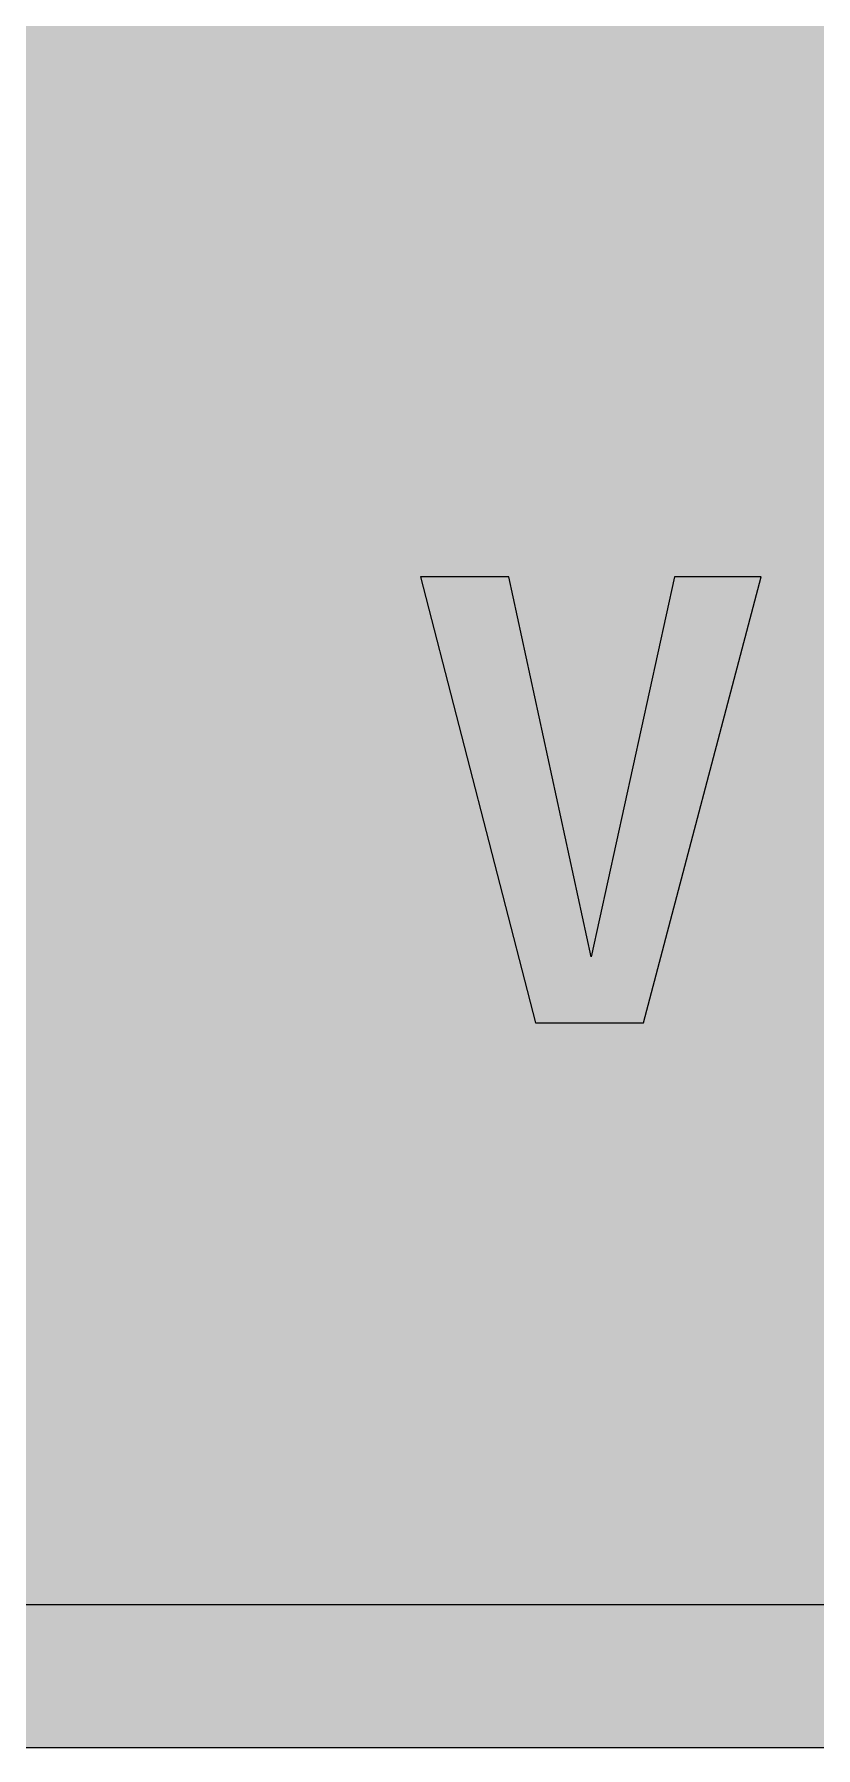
# Model space of a CAD drawing. Header units: millimetres. Extents: x 0 to 318, y 0 to 212.
# Drawn here: x 154.1 to 183, y 0.1 to 63.4 of the extents above; entities that cross this region are included whole.
import ezdxf

# ---------------------------------------------------------------- set-up
doc = ezdxf.new("R2010")
doc.units = ezdxf.units.MM

msp = doc.modelspace()

# ---------------------------------------------------------------- hatches: boundary and pattern name
for color, points in [(254, [(14.1633, 0.0536), (13.9878, 0.0533), (13.8125, 0.0559), (13.6373, 0.061), (13.462, 0.0686), (13.2893, 0.0787), (13.114, 0.0914), (12.9413, 0.1041), (12.7686, 0.1219), (12.5959, 0.1397), (12.4231, 0.16), (12.2504, 0.1829), (12.0777, 0.2057), (11.9075, 0.2337), (11.7373, 0.2616), (11.5672, 0.2921), (11.397, 0.3251), (11.2268, 0.3607), (11.0592, 0.3988), (10.8915, 0.4369), (10.7239, 0.4775), (10.5562, 0.5207), (10.3886, 0.5664), (10.2235, 0.6121), (10.0584, 0.6629), (9.8933, 0.7137), (9.7307, 0.7671), (9.5682, 0.8204), (9.4056, 0.8788), (9.2431, 0.9373), (9.083, 0.9982), (8.923, 1.0617), (8.763, 1.1252), (8.6055, 1.1938), (8.4455, 1.2624), (8.2906, 1.331), (8.1331, 1.4046), (7.9781, 1.4783), (7.8232, 1.5545), (7.6708, 1.6332), (7.5184, 1.7145), (7.366, 1.7958), (7.2161, 1.8796), (7.0663, 1.966), (6.919, 2.0523), (6.7716, 2.1438), (6.6243, 2.2352), (6.4795, 2.3266), (6.3348, 2.4232), (6.19, 2.5197), (6.0477, 2.6187), (5.908, 2.7178), (5.7683, 2.8194), (5.6286, 2.9235), (5.4915, 3.0302), (5.3543, 3.1369), (5.2197, 3.2461), (5.0851, 3.3579), (4.953, 3.4722), (4.8209, 3.5865), (4.6914, 3.7033), (4.5644, 3.8202), (4.4348, 3.9395), (4.3104, 4.0615), (4.1859, 4.1859), (4.0615, 4.3104), (3.9395, 4.4348), (3.8202, 4.5618), (3.7033, 4.6914), (3.5865, 4.8209), (3.4722, 4.953), (3.3579, 5.0851), (3.2487, 5.2197), (3.1369, 5.3543), (3.0302, 5.4915), (2.9235, 5.6286), (2.8194, 5.7683), (2.7178, 5.908), (2.6187, 6.0477), (2.5197, 6.19), (2.4232, 6.3348), (2.3266, 6.477), (2.2352, 6.6243), (2.1438, 6.7691), (2.0523, 6.9164), (1.966, 7.0663), (1.8796, 7.2161), (1.7958, 7.366), (1.7145, 7.5184), (1.6332, 7.6708), (1.5545, 7.8232), (1.4783, 7.9781), (1.4046, 8.1331), (1.331, 8.2906), (1.2598, 8.4455), (1.1913, 8.603), (1.1252, 8.763), (1.0592, 8.923), (0.9982, 9.083), (0.9373, 9.2431), (0.8763, 9.4056), (0.8204, 9.5682), (0.7645, 9.7307), (0.7112, 9.8933), (0.6604, 10.0584), (0.6121, 10.2235), (0.5639, 10.3911), (0.5207, 10.5562), (0.4775, 10.7239), (0.4343, 10.8915), (0.3962, 11.0592), (0.3607, 11.2268), (0.3251, 11.397), (0.2921, 11.5672), (0.2616, 11.7373), (0.2311, 11.9075), (0.2057, 12.0802), (0.1803, 12.2504), (0.1575, 12.4231), (0.1372, 12.5959), (0.1194, 12.7686), (0.1041, 12.9413), (0.0889, 13.1166), (0.0787, 13.2893), (0.0686, 13.4645), (0.061, 13.6373), (0.0559, 13.8125), (0.0508, 13.9878), (0.0508, 14.163), (0.0522, 197.6092), (0.0508, 197.7822), (0.0559, 197.9574), (0.061, 198.1327), (0.0686, 198.308), (0.0787, 198.4807), (0.0889, 198.6559), (0.1041, 198.8287), (0.1194, 199.0014), (0.1372, 199.1741), (0.1575, 199.3468), (0.1803, 199.5195), (0.2057, 199.6923), (0.2311, 199.8624), (0.2616, 200.0326), (0.2921, 200.2028), (0.3251, 200.373), (0.3607, 200.5432), (0.3962, 200.7108), (0.4343, 200.8784), (0.4775, 201.0461), (0.5207, 201.2137), (0.5639, 201.3814), (0.6121, 201.5465), (0.6604, 201.7116), (0.7112, 201.8767), (0.7645, 202.0392), (0.8204, 202.2018), (0.8763, 202.3643), (0.9373, 202.5269), (0.9982, 202.6869), (1.0592, 202.8469), (1.1252, 203.007), (1.1913, 203.1644), (1.2598, 203.3245), (1.331, 203.4794), (1.4046, 203.6369), (1.4783, 203.7918), (1.5545, 203.9468), (1.6332, 204.0992), (1.7145, 204.2516), (1.7958, 204.404), (1.8796, 204.5538), (1.966, 204.7037), (2.0523, 204.851), (2.1438, 204.9983), (2.2352, 205.1456), (2.3266, 205.2904), (2.4232, 205.4352), (2.5197, 205.58), (2.6187, 205.7222), (2.7178, 205.8619), (2.8194, 206.0016), (2.9235, 206.1413), (3.0302, 206.2785), (3.1369, 206.4156), (3.2487, 206.5503), (3.3579, 206.6849), (3.4722, 206.817), (3.5865, 206.949), (3.7033, 207.0786), (3.8202, 207.2056), (3.9395, 207.3351), (4.0615, 207.4596), (4.1859, 207.584), (4.3104, 207.7085), (4.4348, 207.8304), (4.5644, 207.9498), (4.6914, 208.0666), (4.8209, 208.1835), (4.953, 208.2978), (5.0851, 208.4121), (5.2197, 208.5213), (5.3543, 208.6331), (5.4915, 208.7397), (5.6286, 208.8464), (5.7683, 208.9506), (5.908, 209.0522), (6.0477, 209.1512), (6.19, 209.2503), (6.3348, 209.3468), (6.4795, 209.4433), (6.6243, 209.5348), (6.7716, 209.6262), (6.919, 209.7176), (7.0663, 209.804), (7.2161, 209.8904), (7.366, 209.9742), (7.5184, 210.0555), (7.6708, 210.1367), (7.8232, 210.2155), (7.9781, 210.2917), (8.1331, 210.3653), (8.2906, 210.439), (8.4455, 210.5101), (8.6055, 210.5787), (8.763, 210.6447), (8.923, 210.7108), (9.083, 210.7717), (9.2431, 210.8327), (9.4056, 210.8937), (9.5682, 210.9495), (9.7307, 211.0054), (9.8933, 211.0588), (10.0584, 211.1096), (10.2235, 211.1578), (10.3886, 211.2061), (10.5562, 211.2493), (10.7239, 211.2924), (10.8915, 211.3356), (11.0592, 211.3737), (11.2268, 211.4093), (11.397, 211.4448), (11.5672, 211.4779), (11.7373, 211.5083), (11.9075, 211.5388), (12.0777, 211.5642), (12.2504, 211.5896), (12.4231, 211.6125), (12.5959, 211.6328), (12.7686, 211.6506), (12.9413, 211.6658), (13.114, 211.6811), (13.2893, 211.6912), (13.462, 211.7014), (13.6373, 211.709), (13.8125, 211.7141), (13.9878, 211.7192), (14.163, 211.7192), (303.4411, 211.7203), (303.6164, 211.7192), (303.7891, 211.7141), (303.9643, 211.709), (304.1396, 211.7014), (304.3149, 211.6912), (304.4876, 211.6811), (304.6603, 211.6658), (304.8356, 211.6506), (305.0083, 211.6328), (305.181, 211.6125), (305.3512, 211.5896), (305.5239, 211.5642), (305.6941, 211.5388), (305.8668, 211.5083), (306.037, 211.4779), (306.2072, 211.4448), (306.3748, 211.4093), (306.545, 211.3737), (306.7126, 211.3356), (306.8803, 211.2924), (307.0479, 211.2493), (307.213, 211.2061), (307.3781, 211.1578), (307.5432, 211.1096), (307.7083, 211.0588), (307.8734, 211.0054), (308.036, 210.9495), (308.1985, 210.8937), (308.3611, 210.8327), (308.5211, 210.7717), (308.6811, 210.7108), (308.8411, 210.6447), (308.9986, 210.5787), (309.1561, 210.5101), (309.3136, 210.439), (309.4711, 210.3653), (309.626, 210.2917), (309.7784, 210.2155), (309.9333, 210.1367), (310.0857, 210.0555), (310.2381, 209.9742), (310.388, 209.8904), (310.5379, 209.804), (310.6852, 209.7176), (310.8325, 209.6262), (310.9798, 209.5348), (311.1246, 209.4433), (311.2694, 209.3468), (311.4116, 209.2503), (311.5539, 209.1512), (311.6961, 209.0522), (311.8358, 208.9506), (311.9755, 208.8464), (312.1127, 208.7397), (312.2473, 208.6331), (312.3844, 208.5213), (312.5165, 208.4121), (312.6511, 208.2978), (312.7807, 208.1835), (312.9128, 208.0666), (313.0398, 207.9498), (313.1668, 207.8304), (313.2938, 207.7085), (313.4182, 207.584), (313.5427, 207.4596), (313.6621, 207.3351), (313.784, 207.2056), (313.9008, 207.0786), (314.0177, 206.949), (314.132, 206.817), (314.2463, 206.6849), (314.3555, 206.5503), (314.4647, 206.4156), (314.5739, 206.2785), (314.6781, 206.1413), (314.7822, 206.0016), (314.8863, 205.8619), (314.9854, 205.7222), (315.0845, 205.58), (315.181, 205.4352), (315.275, 205.2904), (315.3689, 205.1456), (315.4604, 204.9983), (315.5493, 204.851), (315.6382, 204.7037), (315.7245, 204.5538), (315.8084, 204.404), (315.8896, 204.2516), (315.9684, 204.0992), (316.0471, 203.9468), (316.1233, 203.7918), (316.1995, 203.6369), (316.2706, 203.4794), (316.3418, 203.3245), (316.4103, 203.1644), (316.4764, 203.007), (316.5424, 202.8469), (316.6059, 202.6869), (316.6669, 202.5269), (316.7253, 202.3643), (316.7812, 202.2018), (316.8371, 202.0392), (316.8904, 201.8767), (316.9412, 201.7116), (316.9895, 201.5465), (317.0377, 201.3814), (317.0834, 201.2137), (317.1266, 201.0461), (317.1673, 200.8784), (317.2054, 200.7108), (317.2435, 200.5432), (317.2765, 200.373), (317.3095, 200.2028), (317.34, 200.0326), (317.3705, 199.8624), (317.3959, 199.6923), (317.4213, 199.5195), (317.4441, 199.3468), (317.4644, 199.1741), (317.4822, 199.0014), (317.4975, 198.8287), (317.5127, 198.6559), (317.5229, 198.4807), (317.533, 198.308), (317.5406, 198.1327), (317.5457, 197.9574), (317.5508, 197.7822), (317.5508, 197.6069), (317.5522, 14.1647), (317.5508, 13.9878), (317.5457, 13.8125), (317.5406, 13.6373), (317.533, 13.4645), (317.5229, 13.2893), (317.5127, 13.1166), (317.4975, 12.9413), (317.4822, 12.7686), (317.4644, 12.5959), (317.4441, 12.4231), (317.4213, 12.2504), (317.3959, 12.0802), (317.3705, 11.9075), (317.34, 11.7373), (317.3095, 11.5672), (317.2765, 11.397), (317.2435, 11.2268), (317.2054, 11.0592), (317.1673, 10.8915), (317.1266, 10.7239), (317.0834, 10.5562), (317.0377, 10.3911), (316.9895, 10.2235), (316.9412, 10.0584), (316.8904, 9.8933), (316.8371, 9.7307), (316.7812, 9.5682), (316.7253, 9.4056), (316.6669, 9.2431), (316.6059, 9.083), (316.5424, 8.923), (316.4764, 8.763), (316.4103, 8.603), (316.3418, 8.4455), (316.2706, 8.2906), (316.1995, 8.1331), (316.1233, 7.9781), (316.0471, 7.8232), (315.9684, 7.6708), (315.8896, 7.5184), (315.8084, 7.366), (315.7245, 7.2161), (315.6382, 7.0663), (315.5493, 6.9164), (315.4604, 6.7691), (315.3689, 6.6243), (315.275, 6.477), (315.181, 6.3348), (315.0845, 6.19), (314.9854, 6.0477), (314.8863, 5.908), (314.7822, 5.7683), (314.6781, 5.6286), (314.5739, 5.4915), (314.4647, 5.3543), (314.3555, 5.2197), (314.2463, 5.0851), (314.132, 4.953), (314.0177, 4.8209), (313.9008, 4.6914), (313.784, 4.5618), (313.6621, 4.4348), (313.5427, 4.3104), (313.4182, 4.1859), (313.2938, 4.0615), (313.1668, 3.9395), (313.0398, 3.8202), (312.9128, 3.7033), (312.7807, 3.5865), (312.6511, 3.4722), (312.5165, 3.3579), (312.3844, 3.2461), (312.2473, 3.1369), (312.1127, 3.0302), (311.9755, 2.9235), (311.8358, 2.8194), (311.6961, 2.7178), (311.5539, 2.6187), (311.4116, 2.5197), (311.2694, 2.4232), (311.1246, 2.3266), (310.9798, 2.2352), (310.8325, 2.1438), (310.6852, 2.0523), (310.5379, 1.966), (310.388, 1.8796), (310.2381, 1.7958), (310.0857, 1.7145), (309.9333, 1.6332), (309.7784, 1.5545), (309.626, 1.4783), (309.4711, 1.4046), (309.3136, 1.331), (309.1561, 1.2624), (308.9986, 1.1938), (308.8411, 1.1252), (308.6811, 1.0617), (308.5211, 0.9982), (308.3611, 0.9373), (308.1985, 0.8788), (308.036, 0.8204), (307.8734, 0.7671), (307.7083, 0.7137), (307.5432, 0.6629), (307.3781, 0.6121), (307.213, 0.5664), (307.0479, 0.5207), (306.8803, 0.4775), (306.7126, 0.4369), (306.545, 0.3988), (306.3748, 0.3607), (306.2072, 0.3251), (306.037, 0.2921), (305.8668, 0.2616), (305.6941, 0.2337), (305.5239, 0.2057), (305.3512, 0.1829), (305.181, 0.16), (305.0083, 0.1397), (304.8356, 0.1219), (304.6603, 0.1041), (304.4876, 0.0914), (304.3149, 0.0787), (304.1396, 0.0686), (303.9643, 0.061), (303.7891, 0.0559), (303.6164, 0.0533), (303.4411, 0.0533)]), (144, [(14.1633, 5.3453), (13.9344, 5.3467), (13.7084, 5.3543), (13.4849, 5.3696), (13.2613, 5.3899), (13.0378, 5.4153), (12.8194, 5.4458), (12.6009, 5.4813), (12.385, 5.522), (12.1717, 5.5702), (11.9583, 5.621), (11.7475, 5.6794), (11.5392, 5.7404), (11.3335, 5.8064), (11.1303, 5.8801), (10.9296, 5.9563), (10.729, 6.0376), (10.5334, 6.1239), (10.3378, 6.2128), (10.1473, 6.3094), (9.9593, 6.4084), (9.7714, 6.5126), (9.5885, 6.6218), (9.4082, 6.7335), (9.2304, 6.8504), (9.0576, 6.9698), (8.8849, 7.0968), (8.7173, 7.2238), (8.5522, 7.3584), (8.3896, 7.4955), (8.2321, 7.6352), (8.0772, 7.78), (7.9273, 7.9273), (7.7775, 8.0772), (7.6352, 8.2321), (7.493, 8.3922), (7.3558, 8.5522), (7.2238, 8.7173), (7.0942, 8.8875), (6.9698, 9.0576), (6.8504, 9.2329), (6.7335, 9.4107), (6.6192, 9.591), (6.5126, 9.7739), (6.4084, 9.9593), (6.3068, 10.1473), (6.2128, 10.3403), (6.1214, 10.5334), (6.035, 10.7315), (5.9538, 10.9296), (5.8776, 11.1303), (5.8064, 11.3335), (5.7404, 11.5418), (5.6769, 11.75), (5.621, 11.9583), (5.5677, 12.1717), (5.522, 12.385), (5.4813, 12.6009), (5.4432, 12.8194), (5.4127, 13.0404), (5.3873, 13.2613), (5.3696, 13.4849), (5.3543, 13.7084), (5.3467, 13.937), (5.3416, 14.163), (5.3439, 197.6092), (5.3467, 197.8355), (5.3543, 198.0616), (5.3696, 198.2851), (5.3873, 198.5086), (5.4127, 198.7321), (5.4432, 198.9506), (5.4813, 199.169), (5.522, 199.3849), (5.5677, 199.5983), (5.621, 199.8116), (5.6769, 200.0225), (5.7404, 200.2307), (5.8064, 200.4365), (5.8776, 200.6397), (5.9538, 200.8403), (6.035, 201.041), (6.1214, 201.2366), (6.2128, 201.4322), (6.3068, 201.6227), (6.4084, 201.8106), (6.5126, 201.9986), (6.6192, 202.1815), (6.7335, 202.3618), (6.8504, 202.5396), (6.9698, 202.7123), (7.0942, 202.885), (7.2238, 203.0527), (7.3558, 203.2178), (7.493, 203.3803), (7.6352, 203.5378), (7.7775, 203.6928), (7.9273, 203.8426), (8.0772, 203.9925), (8.2321, 204.1347), (8.3896, 204.277), (8.5522, 204.4141), (8.7173, 204.5462), (8.8849, 204.6757), (9.0576, 204.8002), (9.2304, 204.9196), (9.4082, 205.0364), (9.5885, 205.1507), (9.7714, 205.2574), (9.9593, 205.3615), (10.1473, 205.4631), (10.3378, 205.5571), (10.5334, 205.6486), (10.729, 205.7349), (10.9296, 205.8162), (11.1303, 205.8924), (11.3335, 205.9635), (11.5392, 206.0296), (11.7475, 206.0931), (11.9583, 206.1489), (12.1717, 206.2023), (12.385, 206.248), (12.6009, 206.2886), (12.8194, 206.3267), (13.0378, 206.3572), (13.2613, 206.3826), (13.4849, 206.4004), (13.7084, 206.4156), (13.9344, 206.4233), (14.163, 206.4283), (303.4411, 206.4286), (303.6672, 206.4233), (303.8932, 206.4156), (304.1193, 206.4004), (304.3428, 206.3826), (304.5638, 206.3572), (304.7822, 206.3267), (305.0007, 206.2886), (305.2166, 206.248), (305.4325, 206.2023), (305.6433, 206.1489), (305.8541, 206.0931), (306.0624, 206.0296), (306.2681, 205.9635), (306.4713, 205.8924), (306.6745, 205.8162), (306.8726, 205.7349), (307.0708, 205.6486), (307.2638, 205.5571), (307.4543, 205.4631), (307.6448, 205.3615), (307.8302, 205.2574), (308.0131, 205.1507), (308.1934, 205.0364), (308.3712, 204.9196), (308.5465, 204.8002), (308.7167, 204.6757), (308.8843, 204.5462), (309.0494, 204.4141), (309.212, 204.277), (309.3695, 204.1347), (309.5244, 203.9925), (309.6768, 203.8426), (309.8241, 203.6928), (309.9689, 203.5378), (310.1086, 203.3803), (310.2458, 203.2178), (310.3778, 203.0527), (310.5074, 202.885), (310.6318, 202.7123), (310.7538, 202.5396), (310.8706, 202.3618), (310.9824, 202.1815), (311.0916, 201.9986), (311.1957, 201.8106), (311.2948, 201.6227), (311.3888, 201.4322), (311.4802, 201.2366), (311.5666, 201.041), (311.6478, 200.8403), (311.724, 200.6397), (311.7952, 200.4365), (311.8637, 200.2307), (311.9247, 200.0225), (311.9806, 199.8116), (312.0339, 199.5983), (312.0796, 199.3849), (312.1203, 199.169), (312.1584, 198.9506), (312.1889, 198.7321), (312.2143, 198.5086), (312.2346, 198.2851), (312.2473, 198.0616), (312.2574, 197.8355), (312.26, 197.6069), (312.2605, 14.1647), (312.2574, 13.937), (312.2473, 13.7084), (312.2346, 13.4849), (312.2143, 13.2613), (312.1889, 13.0404), (312.1584, 12.8194), (312.1203, 12.6009), (312.0796, 12.385), (312.0339, 12.1717), (311.9806, 11.9583), (311.9247, 11.75), (311.8637, 11.5418), (311.7952, 11.3335), (311.724, 11.1303), (311.6478, 10.9296), (311.5666, 10.7315), (311.4802, 10.5334), (311.3888, 10.3403), (311.2948, 10.1473), (311.1957, 9.9593), (311.0916, 9.7739), (310.9824, 9.591), (310.8706, 9.4107), (310.7538, 9.2329), (310.6318, 9.0576), (310.5074, 8.8875), (310.3778, 8.7173), (310.2458, 8.5522), (310.1086, 8.3922), (309.9689, 8.2321), (309.8241, 8.0772), (309.6768, 7.9273), (309.5244, 7.78), (309.3695, 7.6352), (309.212, 7.4955), (309.0494, 7.3584), (308.8843, 7.2238), (308.7167, 7.0968), (308.5465, 6.9698), (308.3712, 6.8504), (308.1934, 6.7335), (308.0131, 6.6218), (307.8302, 6.5126), (307.6448, 6.4084), (307.4543, 6.3094), (307.2638, 6.2128), (307.0708, 6.1239), (306.8726, 6.0376), (306.6745, 5.9563), (306.4713, 5.8801), (306.2681, 5.8064), (306.0624, 5.7404), (305.8541, 5.6794), (305.6433, 5.621), (305.4325, 5.5702), (305.2166, 5.522), (305.0007, 5.4813), (304.7822, 5.4458), (304.5638, 5.4153), (304.3428, 5.3899), (304.1193, 5.3696), (303.8932, 5.3543), (303.6672, 5.3467), (303.4411, 5.3442)]), (254, [(181.012, 43.3733), (177.8056, 43.3733), (174.7255, 29.3091), (171.6775, 43.3733), (168.4073, 43.3733), (172.6614, 26.8647), (176.663, 26.8647)])]:
    msp.add_hatch(color=color).paths.add_polyline_path(points)
h = msp.add_hatch(color=254)
edge = h.paths.add_edge_path()
edge.add_line((160.2479, 41.0252), (160.3248, 41.0235))
edge.add_line((160.3248, 41.0235), (160.401, 41.0235))
edge.add_line((160.401, 41.0235), (160.4772, 41.021))
edge.add_line((160.4772, 41.021), (160.5534, 41.0185))
edge.add_line((160.5534, 41.0185), (160.6271, 41.0159))
edge.add_line((160.6271, 41.0159), (160.6982, 41.0134))
edge.add_line((160.6982, 41.0134), (160.7693, 41.0083))
edge.add_line((160.7693, 41.0083), (160.8379, 41.0032))
edge.add_line((160.8379, 41.0032), (160.9065, 40.9981))
edge.add_line((160.9065, 40.9981), (160.975, 40.9905))
edge.add_line((160.975, 40.9905), (161.0411, 40.9829))
edge.add_line((161.0411, 40.9829), (161.1071, 40.9753))
edge.add_line((161.1071, 40.9753), (161.1706, 40.9651))
edge.add_line((161.1706, 40.9651), (161.2316, 40.955))
edge.add_line((161.2316, 40.955), (161.2925, 40.9448))
edge.add_line((161.2925, 40.9448), (161.3535, 40.9321))
edge.add_line((161.3535, 40.9321), (161.4119, 40.9169))
edge.add_line((161.4119, 40.9169), (161.4703, 40.9016))
edge.add_line((161.4703, 40.9016), (161.5262, 40.8864))
edge.add_line((161.5262, 40.8864), (161.5821, 40.8686))
edge.add_line((161.5821, 40.8686), (161.6354, 40.8483))
edge.add_line((161.6354, 40.8483), (161.6888, 40.828))
edge.add_line((161.6888, 40.828), (161.7396, 40.8076))
edge.add_line((161.7396, 40.8076), (161.7904, 40.7848))
edge.add_line((161.7904, 40.7848), (161.8386, 40.7594))
edge.add_line((161.8386, 40.7594), (161.8869, 40.734))
edge.add_line((161.8869, 40.734), (161.9326, 40.706))
edge.add_line((161.9326, 40.706), (161.9783, 40.6781))
edge.add_line((161.9783, 40.6781), (162.0215, 40.6451))
edge.add_line((162.0215, 40.6451), (162.0647, 40.6146))
edge.add_line((162.0647, 40.6146), (162.1079, 40.579))
edge.add_line((162.1079, 40.579), (162.1485, 40.5435))
edge.add_line((162.1485, 40.5435), (162.1866, 40.5054))
edge.add_line((162.1866, 40.5054), (162.2247, 40.4673))
edge.add_line((162.2247, 40.4673), (162.2603, 40.4241))
edge.add_line((162.2603, 40.4241), (162.2958, 40.3809))
edge.add_line((162.2958, 40.3809), (162.3314, 40.3352))
edge.add_line((162.3314, 40.3352), (162.3644, 40.2895))
edge.add_line((162.3644, 40.2895), (162.3949, 40.2387))
edge.add_line((162.3949, 40.2387), (162.4254, 40.1879))
edge.add_line((162.4254, 40.1879), (162.4559, 40.1345))
edge.add_line((162.4559, 40.1345), (162.4838, 40.0787))
edge.add_line((162.4838, 40.0787), (162.5117, 40.0202))
edge.add_line((162.5117, 40.0202), (162.5371, 39.9618))
edge.add_line((162.5371, 39.9618), (162.56, 39.8983))
edge.add_line((162.56, 39.8983), (162.5829, 39.8348))
edge.add_line((162.5829, 39.8348), (162.6057, 39.7662))
edge.add_line((162.6057, 39.7662), (162.626, 39.6977))
edge.add_line((162.626, 39.6977), (162.6464, 39.6265))
edge.add_line((162.6464, 39.6265), (162.6641, 39.5503))
edge.add_line((162.6641, 39.5503), (162.6794, 39.4741))
edge.add_line((162.6794, 39.4741), (162.6972, 39.3954))
edge.add_line((162.6972, 39.3954), (162.7099, 39.3141))
edge.add_line((162.7099, 39.3141), (162.7226, 39.2278))
edge.add_line((162.7226, 39.2278), (162.7353, 39.1414))
edge.add_line((162.7353, 39.1414), (162.7454, 39.0525))
edge.add_line((162.7454, 39.0525), (162.7556, 38.9585))
edge.add_line((162.7556, 38.9585), (162.7632, 38.862))
edge.add_line((162.7632, 38.862), (162.7708, 38.7655))
edge.add_line((162.7708, 38.7655), (162.7759, 38.6639))
edge.add_line((162.7759, 38.6639), (162.781, 38.5597))
edge.add_line((162.781, 38.5597), (162.7835, 38.4531))
edge.add_line((162.7835, 38.4531), (162.7861, 38.3413))
edge.add_line((162.7861, 38.3413), (162.7861, 38.2295))
edge.add_line((162.7861, 38.2295), (162.7875, 36.9919))
edge.add_line((162.7875, 36.9919), (161.1051, 36.9919))
edge.add_line((161.1051, 36.9919), (160.9141, 36.99))
edge.add_line((160.9141, 36.99), (160.7287, 36.9849))
edge.add_line((160.7287, 36.9849), (160.5458, 36.9799))
edge.add_line((160.5458, 36.9799), (160.368, 36.9722))
edge.add_line((160.368, 36.9722), (160.1902, 36.9621))
edge.add_line((160.1902, 36.9621), (160.0175, 36.9494))
edge.add_line((160.0175, 36.9494), (159.8473, 36.9341))
edge.add_line((159.8473, 36.9341), (159.6796, 36.9164))
edge.add_line((159.6796, 36.9164), (159.5171, 36.896))
edge.add_line((159.5171, 36.896), (159.3571, 36.8757))
edge.add_line((159.3571, 36.8757), (159.1996, 36.8503))
edge.add_line((159.1996, 36.8503), (159.0446, 36.8224))
edge.add_line((159.0446, 36.8224), (158.8922, 36.7944))
edge.add_line((158.8922, 36.7944), (158.7449, 36.7614))
edge.add_line((158.7449, 36.7614), (158.5976, 36.7259))
edge.add_line((158.5976, 36.7259), (158.4554, 36.6903))
edge.add_line((158.4554, 36.6903), (158.3182, 36.6497))
edge.add_line((158.3182, 36.6497), (158.181, 36.609))
edge.add_line((158.181, 36.609), (158.049, 36.5633))
edge.add_line((158.049, 36.5633), (157.9194, 36.5176))
edge.add_line((157.9194, 36.5176), (157.7924, 36.4668))
edge.add_line((157.7924, 36.4668), (157.668, 36.416))
edge.add_line((157.668, 36.416), (157.546, 36.3601))
edge.add_line((157.546, 36.3601), (157.4292, 36.3042))
edge.add_line((157.4292, 36.3042), (157.3149, 36.2433))
edge.add_line((157.3149, 36.2433), (157.2031, 36.1823))
edge.add_line((157.2031, 36.1823), (157.0939, 36.1163))
edge.add_line((157.0939, 36.1163), (156.9872, 36.0502))
edge.add_line((156.9872, 36.0502), (156.8856, 35.9791))
edge.add_line((156.8856, 35.9791), (156.7866, 35.9054))
edge.add_line((156.7866, 35.9054), (156.6901, 35.8318))
edge.add_line((156.6901, 35.8318), (156.5961, 35.753))
edge.add_line((156.5961, 35.753), (156.5046, 35.6718))
edge.add_line((156.5046, 35.6718), (156.4157, 35.5879))
edge.add_line((156.4157, 35.5879), (156.3319, 35.5016))
edge.add_line((156.3319, 35.5016), (156.2506, 35.4127))
edge.add_line((156.2506, 35.4127), (156.1719, 35.3212))
edge.add_line((156.1719, 35.3212), (156.0957, 35.2247))
edge.add_line((156.0957, 35.2247), (156.022, 35.1282))
edge.add_line((156.022, 35.1282), (155.9509, 35.0291))
edge.add_line((155.9509, 35.0291), (155.8849, 34.925))
edge.add_line((155.8849, 34.925), (155.8188, 34.8183))
edge.add_line((155.8188, 34.8183), (155.7579, 34.7116))
edge.add_line((155.7579, 34.7116), (155.6995, 34.5999))
edge.add_line((155.6995, 34.5999), (155.6436, 34.4856))
edge.add_line((155.6436, 34.4856), (155.5928, 34.3662))
edge.add_line((155.5928, 34.3662), (155.542, 34.2468))
edge.add_line((155.542, 34.2468), (155.4963, 34.1249))
edge.add_line((155.4963, 34.1249), (155.4505, 33.9979))
edge.add_line((155.4505, 33.9979), (155.4099, 33.8709))
edge.add_line((155.4099, 33.8709), (155.3718, 33.7388))
edge.add_line((155.3718, 33.7388), (155.3362, 33.6042))
edge.add_line((155.3362, 33.6042), (155.3032, 33.4645))
edge.add_line((155.3032, 33.4645), (155.2753, 33.3248))
edge.add_line((155.2753, 33.3248), (155.2473, 33.1826))
edge.add_line((155.2473, 33.1826), (155.2245, 33.0352))
edge.add_line((155.2245, 33.0352), (155.2042, 32.8854))
edge.add_line((155.2042, 32.8854), (155.1838, 32.733))
edge.add_line((155.1838, 32.733), (155.1686, 32.578))
edge.add_line((155.1686, 32.578), (155.1559, 32.418))
edge.add_line((155.1559, 32.418), (155.1457, 32.2555))
edge.add_line((155.1457, 32.2555), (155.1407, 32.0904))
edge.add_line((155.1407, 32.0904), (155.1356, 31.9227))
edge.add_line((155.1356, 31.9227), (155.133, 31.7525))
edge.add_line((155.133, 31.7525), (155.1356, 31.5697))
edge.add_line((155.1356, 31.5697), (155.1407, 31.3919))
edge.add_line((155.1407, 31.3919), (155.1457, 31.2166))
edge.add_line((155.1457, 31.2166), (155.1559, 31.0464))
edge.add_line((155.1559, 31.0464), (155.1686, 30.8788))
edge.add_line((155.1686, 30.8788), (155.1838, 30.7137))
edge.add_line((155.1838, 30.7137), (155.2016, 30.5537))
edge.add_line((155.2016, 30.5537), (155.2219, 30.3987))
edge.add_line((155.2219, 30.3987), (155.2448, 30.2463))
edge.add_line((155.2448, 30.2463), (155.2702, 30.0965))
edge.add_line((155.2702, 30.0965), (155.2956, 29.9517))
edge.add_line((155.2956, 29.9517), (155.3261, 29.8094))
edge.add_line((155.3261, 29.8094), (155.3591, 29.6723))
edge.add_line((155.3591, 29.6723), (155.3947, 29.5377))
edge.add_line((155.3947, 29.5377), (155.4328, 29.4056))
edge.add_line((155.4328, 29.4056), (155.4709, 29.2786))
edge.add_line((155.4709, 29.2786), (155.514, 29.1541))
edge.add_line((155.514, 29.1541), (155.5598, 29.0322))
edge.add_line((155.5598, 29.0322), (155.6055, 28.9154))
edge.add_line((155.6055, 28.9154), (155.6537, 28.8011))
edge.add_line((155.6537, 28.8011), (155.7071, 28.6893))
edge.add_line((155.7071, 28.6893), (155.7604, 28.5801))
edge.add_line((155.7604, 28.5801), (155.8138, 28.4759))
edge.add_line((155.8138, 28.4759), (155.8722, 28.3743))
edge.add_line((155.8722, 28.3743), (155.9331, 28.2753))
edge.add_line((155.9331, 28.2753), (155.9941, 28.1813))
edge.add_line((155.9941, 28.1813), (156.0576, 28.0899))
edge.add_line((156.0576, 28.0899), (156.1236, 27.9984))
edge.add_line((156.1236, 27.9984), (156.1922, 27.9121))
edge.add_line((156.1922, 27.9121), (156.2633, 27.8308))
edge.add_line((156.2633, 27.8308), (156.3345, 27.7495))
edge.add_line((156.3345, 27.7495), (156.4081, 27.6733))
edge.add_line((156.4081, 27.6733), (156.4843, 27.5971))
edge.add_line((156.4843, 27.5971), (156.5605, 27.526))
edge.add_line((156.5605, 27.526), (156.6418, 27.4574))
edge.add_line((156.6418, 27.4574), (156.7231, 27.3914))
edge.add_line((156.7231, 27.3914), (156.8044, 27.3279))
edge.add_line((156.8044, 27.3279), (156.8907, 27.2669))
edge.add_line((156.8907, 27.2669), (156.9771, 27.211))
edge.add_line((156.9771, 27.211), (157.0634, 27.1551))
edge.add_line((157.0634, 27.1551), (157.1549, 27.1018))
edge.add_line((157.1549, 27.1018), (157.2463, 27.051))
edge.add_line((157.2463, 27.051), (157.3378, 27.0053))
edge.add_line((157.3378, 27.0053), (157.4343, 26.9596))
edge.add_line((157.4343, 26.9596), (157.5308, 26.9164))
edge.add_line((157.5308, 26.9164), (157.6273, 26.8783))
edge.add_line((157.6273, 26.8783), (157.7264, 26.8402))
edge.add_line((157.7264, 26.8402), (157.828, 26.8046))
edge.add_line((157.828, 26.8046), (157.9296, 26.7716))
edge.add_line((157.9296, 26.7716), (158.0312, 26.7411))
edge.add_line((158.0312, 26.7411), (158.1379, 26.7132))
edge.add_line((158.1379, 26.7132), (158.242, 26.6878))
edge.add_line((158.242, 26.6878), (158.3512, 26.6649))
edge.add_line((158.3512, 26.6649), (158.4604, 26.6421))
edge.add_line((158.4604, 26.6421), (158.5697, 26.6243))
edge.add_line((158.5697, 26.6243), (158.6814, 26.6065))
edge.add_line((158.6814, 26.6065), (158.7932, 26.5913))
edge.add_line((158.7932, 26.5913), (158.9075, 26.5786))
edge.add_line((158.9075, 26.5786), (159.0218, 26.5684))
edge.add_line((159.0218, 26.5684), (159.1361, 26.5608))
edge.add_line((159.1361, 26.5608), (159.2529, 26.5532))
edge.add_line((159.2529, 26.5532), (159.3723, 26.5481))
edge.add_line((159.3723, 26.5481), (159.4917, 26.5455))
edge.add_line((159.4917, 26.5455), (159.6111, 26.5455))
edge.add_line((159.6111, 26.5455), (159.7025, 26.5455))
edge.add_line((159.7025, 26.5455), (159.7914, 26.5481))
edge.add_line((159.7914, 26.5481), (159.8778, 26.5506))
edge.add_line((159.8778, 26.5506), (159.9641, 26.5557))
edge.add_line((159.9641, 26.5557), (160.0479, 26.5633))
edge.add_line((160.0479, 26.5633), (160.1318, 26.5709))
edge.add_line((160.1318, 26.5709), (160.2156, 26.5786))
edge.add_line((160.2156, 26.5786), (160.2969, 26.5887))
edge.add_line((160.2969, 26.5887), (160.3756, 26.6014))
edge.add_line((160.3756, 26.6014), (160.4569, 26.6141))
edge.add_line((160.4569, 26.6141), (160.5331, 26.6294))
edge.add_line((160.5331, 26.6294), (160.6093, 26.6446))
edge.add_line((160.6093, 26.6446), (160.6855, 26.6598))
edge.add_line((160.6855, 26.6598), (160.7591, 26.6776))
edge.add_line((160.7591, 26.6776), (160.8328, 26.6979))
edge.add_line((160.8328, 26.6979), (160.9039, 26.7183))
edge.add_line((160.9039, 26.7183), (160.975, 26.7386))
edge.add_line((160.975, 26.7386), (161.0436, 26.7614))
edge.add_line((161.0436, 26.7614), (161.1122, 26.7843))
edge.add_line((161.1122, 26.7843), (161.1808, 26.8097))
edge.add_line((161.1808, 26.8097), (161.2468, 26.8351))
edge.add_line((161.2468, 26.8351), (161.3103, 26.863))
edge.add_line((161.3103, 26.863), (161.3764, 26.891))
edge.add_line((161.3764, 26.891), (161.4373, 26.9215))
edge.add_line((161.4373, 26.9215), (161.5008, 26.9494))
edge.add_line((161.5008, 26.9494), (161.5618, 26.9824))
edge.add_line((161.5618, 26.9824), (161.6202, 27.0129))
edge.add_line((161.6202, 27.0129), (161.6812, 27.0459))
edge.add_line((161.6812, 27.0459), (161.737, 27.0815))
edge.add_line((161.737, 27.0815), (161.7955, 27.1145))
edge.add_line((161.7955, 27.1145), (161.8513, 27.1526))
edge.add_line((161.8513, 27.1526), (161.9047, 27.1882))
edge.add_line((161.9047, 27.1882), (161.958, 27.2263))
edge.add_line((161.958, 27.2263), (162.0114, 27.2644))
edge.add_line((162.0114, 27.2644), (162.0647, 27.305))
edge.add_line((162.0647, 27.305), (162.1155, 27.3431))
edge.add_line((162.1155, 27.3431), (162.1638, 27.3863))
edge.add_line((162.1638, 27.3863), (162.2146, 27.4269))
edge.add_line((162.2146, 27.4269), (162.2628, 27.4701))
edge.add_line((162.2628, 27.4701), (162.3085, 27.5133))
edge.add_line((162.3085, 27.5133), (162.3568, 27.5565))
edge.add_line((162.3568, 27.5565), (162.4025, 27.6022))
edge.add_line((162.4025, 27.6022), (162.4457, 27.6479))
edge.add_line((162.4457, 27.6479), (162.4889, 27.6936))
edge.add_line((162.4889, 27.6936), (162.5321, 27.7393))
edge.add_line((162.5321, 27.7393), (162.5752, 27.7876))
edge.add_line((162.5752, 27.7876), (162.6159, 27.8359))
edge.add_line((162.6159, 27.8359), (162.6565, 27.8841))
edge.add_line((162.6565, 27.8841), (162.6972, 27.9349))
edge.add_line((162.6972, 27.9349), (162.7353, 27.9832))
edge.add_line((162.7353, 27.9832), (162.7734, 28.034))
edge.add_line((162.7734, 28.034), (162.8115, 28.0848))
edge.add_line((162.8115, 28.0848), (162.847, 28.1381))
edge.add_line((162.847, 28.1381), (162.8826, 28.1889))
edge.add_line((162.8826, 28.1889), (162.9181, 28.2423))
edge.add_line((162.9181, 28.2423), (162.9512, 28.2956))
edge.add_line((162.9512, 28.2956), (162.9842, 28.3489))
edge.add_line((162.9842, 28.3489), (163.0172, 28.4023))
edge.add_line((163.0172, 28.4023), (163.0502, 28.4582))
edge.add_line((163.0502, 28.4582), (163.0807, 28.5115))
edge.add_line((163.0807, 28.5115), (163.1112, 28.5674))
edge.add_line((163.1112, 28.5674), (163.1417, 28.6233))
edge.add_line((163.1417, 28.6233), (163.1721, 28.6791))
edge.add_line((163.1721, 28.6791), (163.2001, 28.735))
edge.add_line((163.2001, 28.735), (163.74, 26.8647))
edge.add_line((163.74, 26.8647), (165.8676, 26.8647))
edge.add_line((165.8676, 26.8647), (165.8676, 38.4207))
edge.add_line((165.8676, 38.4207), (165.8645, 38.5851))
edge.add_line((165.8645, 38.5851), (165.862, 38.7502))
edge.add_line((165.862, 38.7502), (165.8569, 38.9103))
edge.add_line((165.8569, 38.9103), (165.8493, 39.0703))
edge.add_line((165.8493, 39.0703), (165.8417, 39.2252))
edge.add_line((165.8417, 39.2252), (165.829, 39.3776))
edge.add_line((165.829, 39.3776), (165.8163, 39.53))
edge.add_line((165.8163, 39.53), (165.801, 39.6773))
edge.add_line((165.801, 39.6773), (165.7833, 39.8196))
edge.add_line((165.7833, 39.8196), (165.7629, 39.9618))
edge.add_line((165.7629, 39.9618), (165.7401, 40.1015))
edge.add_line((165.7401, 40.1015), (165.7147, 40.2387))
edge.add_line((165.7147, 40.2387), (165.6867, 40.3733))
edge.add_line((165.6867, 40.3733), (165.6588, 40.5028))
edge.add_line((165.6588, 40.5028), (165.6258, 40.6324))
edge.add_line((165.6258, 40.6324), (165.5902, 40.7568))
edge.add_line((165.5902, 40.7568), (165.5547, 40.8788))
edge.add_line((165.5547, 40.8788), (165.5166, 41.0007))
edge.add_line((165.5166, 41.0007), (165.4734, 41.1175))
edge.add_line((165.4734, 41.1175), (165.4302, 41.2318))
edge.add_line((165.4302, 41.2318), (165.3819, 41.3436))
edge.add_line((165.3819, 41.3436), (165.3337, 41.4528))
edge.add_line((165.3337, 41.4528), (165.2803, 41.5595))
edge.add_line((165.2803, 41.5595), (165.227, 41.6636))
edge.add_line((165.227, 41.6636), (165.1686, 41.7652))
edge.add_line((165.1686, 41.7652), (165.1102, 41.8643))
edge.add_line((165.1102, 41.8643), (165.0467, 41.9608))
edge.add_line((165.0467, 41.9608), (164.9806, 42.0548))
edge.add_line((164.9806, 42.0548), (164.912, 42.1437))
edge.add_line((164.912, 42.1437), (164.8409, 42.2326))
edge.add_line((164.8409, 42.2326), (164.7673, 42.3189))
edge.add_line((164.7673, 42.3189), (164.6911, 42.4002))
edge.add_line((164.6911, 42.4002), (164.6123, 42.4815))
edge.add_line((164.6123, 42.4815), (164.5285, 42.5577))
edge.add_line((164.5285, 42.5577), (164.4447, 42.6339))
edge.add_line((164.4447, 42.6339), (164.3558, 42.705))
edge.add_line((164.3558, 42.705), (164.2643, 42.7761))
edge.add_line((164.2643, 42.7761), (164.1704, 42.8422))
edge.add_line((164.1704, 42.8422), (164.0713, 42.9082))
edge.add_line((164.0713, 42.9082), (163.9722, 42.9692))
edge.add_line((163.9722, 42.9692), (163.8681, 43.0276))
edge.add_line((163.8681, 43.0276), (163.7614, 43.086))
edge.add_line((163.7614, 43.086), (163.6522, 43.1394))
edge.add_line((163.6522, 43.1394), (163.5379, 43.1902))
edge.add_line((163.5379, 43.1902), (163.4211, 43.241))
edge.add_line((163.4211, 43.241), (163.3017, 43.2867))
edge.add_line((163.3017, 43.2867), (163.1798, 43.3299))
edge.add_line((163.1798, 43.3299), (163.0528, 43.3705))
edge.add_line((163.0528, 43.3705), (162.9232, 43.4111))
edge.add_line((162.9232, 43.4111), (162.7911, 43.4467))
edge.add_line((162.7911, 43.4467), (162.654, 43.4797))
edge.add_line((162.654, 43.4797), (162.5143, 43.5127))
edge.add_line((162.5143, 43.5127), (162.372, 43.5407))
edge.add_line((162.372, 43.5407), (162.2247, 43.5661))
edge.add_line((162.2247, 43.5661), (162.0749, 43.5889))
edge.add_line((162.0749, 43.5889), (161.9225, 43.6118))
edge.add_line((161.9225, 43.6118), (161.765, 43.6296))
edge.add_line((161.765, 43.6296), (161.605, 43.6448))
edge.add_line((161.605, 43.6448), (161.4399, 43.6601))
edge.add_line((161.4399, 43.6601), (161.2722, 43.6702))
edge.add_line((161.2722, 43.6702), (161.0995, 43.6804))
edge.add_line((161.0995, 43.6804), (160.9242, 43.6855))
edge.add_line((160.9242, 43.6855), (160.7464, 43.6905))
edge.add_line((160.7464, 43.6905), (160.5636, 43.6905))
edge.add_line((160.5636, 43.6905), (160.4874, 43.6905))
edge.add_line((160.4874, 43.6905), (160.4086, 43.6905))
edge.add_line((160.4086, 43.6905), (160.3299, 43.688))
edge.add_line((160.3299, 43.688), (160.2511, 43.6855))
edge.add_line((160.2511, 43.6855), (160.1724, 43.6829))
edge.add_line((160.1724, 43.6829), (160.0937, 43.6804))
edge.add_line((160.0937, 43.6804), (160.0149, 43.6753))
edge.add_line((160.0149, 43.6753), (159.9362, 43.6702))
edge.add_line((159.9362, 43.6702), (159.8574, 43.6651))
edge.add_line((159.8574, 43.6651), (159.7762, 43.6601))
edge.add_line((159.7762, 43.6601), (159.6974, 43.6524))
edge.add_line((159.6974, 43.6524), (159.6187, 43.6474))
edge.add_line((159.6187, 43.6474), (159.5374, 43.6397))
edge.add_line((159.5374, 43.6397), (159.4587, 43.6296))
edge.add_line((159.4587, 43.6296), (159.3774, 43.622))
edge.add_line((159.3774, 43.622), (159.2986, 43.6143))
edge.add_line((159.2986, 43.6143), (159.2174, 43.6042))
edge.add_line((159.2174, 43.6042), (159.1386, 43.594))
edge.add_line((159.1386, 43.594), (159.0573, 43.5839))
edge.add_line((159.0573, 43.5839), (158.9786, 43.5712))
edge.add_line((158.9786, 43.5712), (158.8973, 43.561))
edge.add_line((158.8973, 43.561), (158.8186, 43.5483))
edge.add_line((158.8186, 43.5483), (158.7398, 43.5356))
edge.add_line((158.7398, 43.5356), (158.6586, 43.5229))
edge.add_line((158.6586, 43.5229), (158.5798, 43.5102))
edge.add_line((158.5798, 43.5102), (158.5011, 43.495))
edge.add_line((158.5011, 43.495), (158.4223, 43.4823))
edge.add_line((158.4223, 43.4823), (158.3436, 43.467))
edge.add_line((158.3436, 43.467), (158.2649, 43.4518))
edge.add_line((158.2649, 43.4518), (158.1861, 43.4365))
edge.add_line((158.1861, 43.4365), (158.1099, 43.4213))
edge.add_line((158.1099, 43.4213), (158.0312, 43.4035))
edge.add_line((158.0312, 43.4035), (157.955, 43.3883))
edge.add_line((157.955, 43.3883), (157.8788, 43.3705))
edge.add_line((157.8788, 43.3705), (157.8, 43.3527))
edge.add_line((157.8, 43.3527), (157.7238, 43.3375))
edge.add_line((157.7238, 43.3375), (157.6502, 43.3172))
edge.add_line((157.6502, 43.3172), (157.574, 43.2994))
edge.add_line((157.574, 43.2994), (157.5003, 43.2816))
edge.add_line((157.5003, 43.2816), (157.4241, 43.2613))
edge.add_line((157.4241, 43.2613), (157.3505, 43.2435))
edge.add_line((157.3505, 43.2435), (157.2768, 43.2232))
edge.add_line((157.2768, 43.2232), (157.2057, 43.2029))
edge.add_line((157.2057, 43.2029), (157.132, 43.1851))
edge.add_line((157.132, 43.1851), (157.0609, 43.1648))
edge.add_line((157.0609, 43.1648), (156.9898, 43.1419))
edge.add_line((156.9898, 43.1419), (156.9187, 43.1216))
edge.add_line((156.9187, 43.1216), (156.8501, 43.1013))
edge.add_line((156.8501, 43.1013), (156.779, 43.0809))
edge.add_line((156.779, 43.0809), (156.7104, 43.0581))
edge.add_line((156.7104, 43.0581), (156.6443, 43.0378))
edge.add_line((156.6443, 43.0378), (156.5758, 43.0149))
edge.add_line((156.5758, 43.0149), (156.5097, 42.992))
edge.add_line((156.5097, 42.992), (156.4437, 42.9692))
edge.add_line((156.4437, 42.9692), (156.3802, 42.9489))
edge.add_line((156.3802, 42.9489), (156.3141, 42.926))
edge.add_line((156.3141, 42.926), (156.2506, 42.9031))
edge.add_line((156.2506, 42.9031), (156.1897, 42.8803))
edge.add_line((156.1897, 42.8803), (156.1262, 42.8549))
edge.add_line((156.1262, 42.8549), (156.0678, 42.832))
edge.add_line((156.0678, 42.832), (156.0068, 42.8092))
edge.add_line((156.0068, 42.8092), (155.9484, 42.7863))
edge.add_line((155.9484, 42.7863), (155.89, 42.7634))
edge.add_line((155.89, 42.7634), (155.8315, 42.738))
edge.add_line((155.8315, 42.738), (156.6277, 40.3253))
edge.add_line((156.6277, 40.3253), (156.6926, 40.3479))
edge.add_line((156.6926, 40.3479), (156.7612, 40.3708))
edge.add_line((156.7612, 40.3708), (156.8272, 40.3936))
edge.add_line((156.8272, 40.3936), (156.8933, 40.4165))
edge.add_line((156.8933, 40.4165), (156.9593, 40.4368))
edge.add_line((156.9593, 40.4368), (157.0253, 40.4597))
edge.add_line((157.0253, 40.4597), (157.0914, 40.48))
edge.add_line((157.0914, 40.48), (157.1549, 40.5003))
edge.add_line((157.1549, 40.5003), (157.2209, 40.5206))
edge.add_line((157.2209, 40.5206), (157.287, 40.5384))
edge.add_line((157.287, 40.5384), (157.3505, 40.5587))
edge.add_line((157.3505, 40.5587), (157.414, 40.5765))
edge.add_line((157.414, 40.5765), (157.48, 40.5968))
edge.add_line((157.48, 40.5968), (157.5435, 40.6146))
edge.add_line((157.5435, 40.6146), (157.607, 40.6298))
edge.add_line((157.607, 40.6298), (157.6705, 40.6476))
edge.add_line((157.6705, 40.6476), (157.734, 40.6654))
edge.add_line((157.734, 40.6654), (157.795, 40.6806))
edge.add_line((157.795, 40.6806), (157.8585, 40.6959))
edge.add_line((157.8585, 40.6959), (157.9194, 40.7111))
edge.add_line((157.9194, 40.7111), (157.9829, 40.7264))
edge.add_line((157.9829, 40.7264), (158.0439, 40.7416))
edge.add_line((158.0439, 40.7416), (158.1048, 40.7543))
edge.add_line((158.1048, 40.7543), (158.1658, 40.7695))
edge.add_line((158.1658, 40.7695), (158.2268, 40.7822))
edge.add_line((158.2268, 40.7822), (158.2852, 40.7949))
edge.add_line((158.2852, 40.7949), (158.3461, 40.8076))
edge.add_line((158.3461, 40.8076), (158.4046, 40.8203))
edge.add_line((158.4046, 40.8203), (158.4655, 40.8305))
edge.add_line((158.4655, 40.8305), (158.5239, 40.8432))
edge.add_line((158.5239, 40.8432), (158.5824, 40.8534))
edge.add_line((158.5824, 40.8534), (158.6382, 40.8635))
edge.add_line((158.6382, 40.8635), (158.6967, 40.8737))
edge.add_line((158.6967, 40.8737), (158.7525, 40.8838))
edge.add_line((158.7525, 40.8838), (158.811, 40.894))
edge.add_line((158.811, 40.894), (158.8668, 40.9042))
edge.add_line((158.8668, 40.9042), (158.9227, 40.9118))
edge.add_line((158.9227, 40.9118), (158.9786, 40.9219))
edge.add_line((158.9786, 40.9219), (159.0319, 40.9296))
edge.add_line((159.0319, 40.9296), (159.0878, 40.9372))
edge.add_line((159.0878, 40.9372), (159.1412, 40.9448))
edge.add_line((159.1412, 40.9448), (159.1945, 40.9499))
edge.add_line((159.1945, 40.9499), (159.2478, 40.9575))
edge.add_line((159.2478, 40.9575), (159.3012, 40.9651))
edge.add_line((159.3012, 40.9651), (159.3545, 40.9702))
edge.add_line((159.3545, 40.9702), (159.4053, 40.9753))
edge.add_line((159.4053, 40.9753), (159.4561, 40.9804))
edge.add_line((159.4561, 40.9804), (159.5069, 40.9854))
edge.add_line((159.5069, 40.9854), (159.5577, 40.9905))
edge.add_line((159.5577, 40.9905), (159.606, 40.9956))
edge.add_line((159.606, 40.9956), (159.6568, 40.9981))
edge.add_line((159.6568, 40.9981), (159.705, 41.0032))
edge.add_line((159.705, 41.0032), (159.7533, 41.0058))
edge.add_line((159.7533, 41.0058), (159.8016, 41.0083))
edge.add_line((159.8016, 41.0083), (159.8473, 41.0134))
edge.add_line((159.8473, 41.0134), (159.8955, 41.0159))
edge.add_line((159.8955, 41.0159), (159.9413, 41.0159))
edge.add_line((159.9413, 41.0159), (159.987, 41.0185))
edge.add_line((159.987, 41.0185), (160.0302, 41.021))
edge.add_line((160.0302, 41.021), (160.0759, 41.021))
edge.add_line((160.0759, 41.021), (160.1191, 41.0235))
edge.add_line((160.1191, 41.0235), (160.1622, 41.0235))
edge.add_line((160.1622, 41.0235), (160.2054, 41.0235))
edge.add_line((160.2054, 41.0235), (160.2461, 41.0235))
h.paths.add_polyline_path([(162.7875, 32.2608), (162.7861, 32.1996), (162.7835, 32.1386), (162.781, 32.0777), (162.7784, 32.0142), (162.7734, 31.9532), (162.7683, 31.8897), (162.7607, 31.8237), (162.753, 31.7602), (162.7429, 31.6941), (162.7327, 31.6306), (162.7226, 31.5646), (162.7099, 31.4985), (162.6946, 31.4325), (162.6794, 31.3665), (162.6641, 31.3004), (162.6464, 31.2344), (162.6286, 31.1658), (162.6083, 31.0998), (162.5879, 31.0337), (162.5651, 30.9677), (162.5422, 30.9016), (162.5168, 30.8381), (162.4914, 30.7721), (162.4635, 30.7086), (162.4355, 30.6426), (162.4051, 30.5791), (162.372, 30.5181), (162.339, 30.4546), (162.306, 30.3936), (162.2704, 30.3327), (162.2323, 30.2717), (162.1942, 30.2133), (162.1561, 30.1549), (162.113, 30.0965), (162.0723, 30.0406), (162.0266, 29.9847), (161.9809, 29.9314), (161.9352, 29.878), (161.8869, 29.8272), (161.8361, 29.7764), (161.7853, 29.7282), (161.732, 29.6799), (161.6761, 29.6342), (161.6202, 29.591), (161.5618, 29.5478), (161.5034, 29.5072), (161.4424, 29.4665), (161.3789, 29.431), (161.3154, 29.3954), (161.2494, 29.3599), (161.1833, 29.3294), (161.1147, 29.2989), (161.0436, 29.271), (160.97, 29.2456), (160.8963, 29.2227), (160.8201, 29.1998), (160.7439, 29.1821), (160.6652, 29.1643), (160.5839, 29.1516), (160.5001, 29.1389), (160.4162, 29.1287), (160.3299, 29.1236), (160.241, 29.1186), (160.1521, 29.1186), (160.0886, 29.1186), (160.0251, 29.1211), (159.9667, 29.1236), (159.9057, 29.1287), (159.8473, 29.1363), (159.7914, 29.144), (159.7355, 29.1516), (159.6796, 29.1617), (159.6263, 29.1744), (159.5755, 29.1871), (159.5247, 29.2024), (159.4739, 29.2176), (159.4256, 29.2354), (159.3799, 29.2532), (159.3317, 29.2735), (159.2885, 29.2964), (159.2428, 29.3192), (159.2021, 29.3421), (159.1589, 29.3675), (159.1183, 29.3954), (159.0802, 29.4234), (159.0421, 29.4538), (159.004, 29.4843), (158.9684, 29.5173), (158.9329, 29.5529), (158.8999, 29.5859), (158.8668, 29.624), (158.8338, 29.6621), (158.8033, 29.7002), (158.7754, 29.7409), (158.7449, 29.784), (158.717, 29.8272), (158.6916, 29.8729), (158.6662, 29.9187), (158.6408, 29.9669), (158.6179, 30.0152), (158.5951, 30.066), (158.5722, 30.1193), (158.5519, 30.1701), (158.5316, 30.226), (158.5138, 30.2819), (158.496, 30.3378), (158.4782, 30.3987), (158.4604, 30.4571), (158.4452, 30.5181), (158.4325, 30.5816), (158.4173, 30.6451), (158.4046, 30.7111), (158.3919, 30.7772), (158.3817, 30.8458), (158.3715, 30.9169), (158.3614, 30.9855), (158.3538, 31.0591), (158.3461, 31.1328), (158.3385, 31.2064), (158.3334, 31.2826), (158.3258, 31.3614), (158.3233, 31.4401), (158.3182, 31.5214), (158.3157, 31.6027), (158.3131, 31.6865), (158.3106, 31.7703), (158.3106, 31.8567), (158.308, 31.943), (158.3106, 32.0345), (158.3106, 32.1234), (158.3131, 32.2123), (158.3182, 32.2986), (158.3233, 32.385), (158.3284, 32.4688), (158.336, 32.5501), (158.3461, 32.6314), (158.3563, 32.7101), (158.3665, 32.7863), (158.3792, 32.8625), (158.3919, 32.9362), (158.4071, 33.0098), (158.4223, 33.081), (158.4401, 33.1521), (158.4579, 33.2207), (158.4782, 33.2867), (158.4985, 33.3527), (158.5214, 33.4162), (158.5443, 33.4772), (158.5697, 33.5382), (158.5951, 33.5966), (158.623, 33.655), (158.6509, 33.7109), (158.6814, 33.7668), (158.7119, 33.8201), (158.7449, 33.8709), (158.7779, 33.9217), (158.8135, 33.9725), (158.8516, 34.0182), (158.8897, 34.0639), (158.9278, 34.1097), (158.9684, 34.1528), (159.0116, 34.196), (159.0548, 34.2341), (159.1005, 34.2748), (159.1462, 34.3103), (159.1945, 34.3484), (159.2453, 34.3814), (159.2961, 34.4145), (159.3469, 34.4475), (159.4028, 34.478), (159.4561, 34.5059), (159.5145, 34.5338), (159.573, 34.5618), (159.6314, 34.5846), (159.6923, 34.61), (159.7558, 34.6304), (159.8193, 34.6507), (159.8854, 34.671), (159.954, 34.6888), (160.0225, 34.7066), (160.0937, 34.7218), (160.1648, 34.7345), (160.2384, 34.7472), (160.3146, 34.7599), (160.3934, 34.7675), (160.4696, 34.7777), (160.5509, 34.7853), (160.6321, 34.7904), (160.716, 34.7955), (160.8023, 34.798), (160.8887, 34.8005), (160.9776, 34.8005), (162.7875, 34.8022)], flags=16)
h.paths.add_polyline_path([(161.3588, 46.1363), (165.4859, 50.3587), (161.327, 50.3587), (158.8188, 46.1363)], flags=16)

# ---------------------------------------------------------------- linework, layer by layer
at = {"color": 254}
for points in [[(181.012, 43.3733), (177.8056, 43.3733), (174.7255, 29.3091), (171.6775, 43.3733), (168.4073, 43.3733), (172.6614, 26.8647), (176.663, 26.8647), (181.012, 43.3733)], [(303.4411, 0.0533), (14.1633, 0.0536)]]:
    msp.add_lwpolyline(points, dxfattribs=at)
at = {"color": 144}
msp.add_lwpolyline([(303.4411, 5.3442), (14.1633, 5.3453)], dxfattribs=at)

doc.saveas('drawing.dxf')
